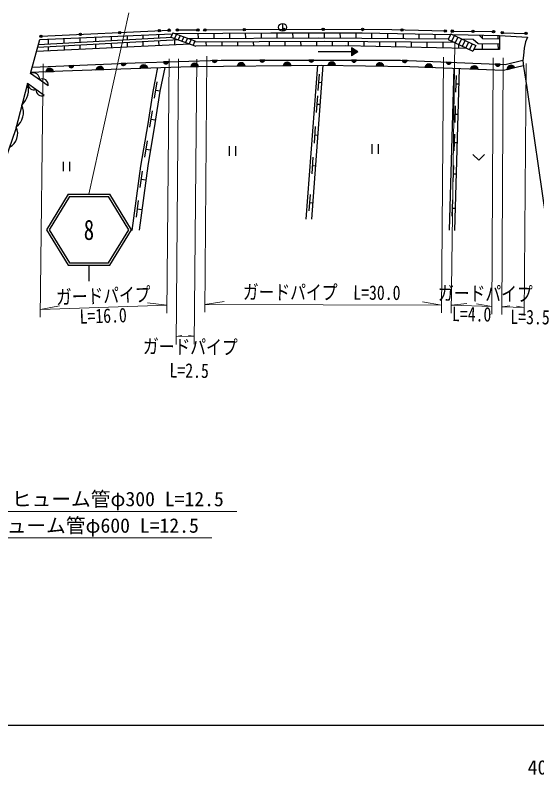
# Model space of a CAD drawing. Units: millimetres at full size, sheet at 1:1000; details may follow other scales. Extents: x 40000 to 680000, y 20000 to 380000.
# Drawn here: x 399770 to 465888, y 198715 to 294972 of the extents above; entities that cross this region are included whole.
import ezdxf
from ezdxf.enums import TextEntityAlignment as Align

# ---------------------------------------------------------------- set-up
doc = ezdxf.new("R2010")
doc.units = ezdxf.units.MM
doc.header["$LTSCALE"] = 1000
doc.linetypes.add('CHAIN', pattern=[18.5, 12, -1.5, 3.5, -1.5])
for name, color, linetype, lineweight in [('M-BGD', 7, 'Continuous', 25), ('M-BMK', 2, 'CHAIN', 13), ('M-STR-HTXT', 7, 'Continuous', 13), ('M-STR-STRC', 7, 'Continuous', 25), ('M-TTL-BAND', 7, 'Continuous', 25)]:
    doc.layers.add(name, color=color, linetype=linetype, lineweight=lineweight)
doc.styles.add('ＭＳ ゴシック', font='')
doc.styles.get('ＭＳ ゴシック').set_extended_font_data('MS Gothic')

msp = doc.modelspace()

# ---------------------------------------------------------------- hatches: boundary and pattern name
at = {"layer": 'M-BGD'}
for points in [[(407886, 292531, -0.41421), (408029, 292688, -0.41421), (408185, 292545, -1)], [(412880, 292769, -0.41421), (413023, 292926, -0.41421), (413180, 292783, -1)], [(417874, 293007, -0.41421), (418017, 293164, -0.41421), (418174, 293021, -1)], [(419137, 293067, -0.41421), (419280, 293224, -0.41421), (419437, 293081, -1)], [(420181, 293102, -0.41421), (420324, 293259, -0.41421), (420481, 293116, -1)], [(422773, 293102, -0.41421), (422915, 293259, -0.41421), (423072, 293116, -1)], [(423660, 293102, -0.41421), (423802, 293259, -0.41421), (423959, 293116, -1)], [(428659, 293152, -0.41421), (428808, 293304, -0.41421), (428959, 293155, -1)], [(433659, 293198, -0.41421), (433810, 293348, -0.41421), (433959, 293197, -1)], [(438659, 293180, -0.41421), (438810, 293329, -0.41421), (438959, 293179, -1)], [(443659, 293162, -0.41421), (443810, 293311, -0.41421), (443959, 293160, -1)], [(448659, 293118, -0.41421), (448813, 293264, -0.41421), (448959, 293110, -1)], [(454141, 292974, -0.41421), (454295, 293120, -0.41421), (454441, 292966, -1)], [(455028, 292948, -0.41421), (455178, 293098, -0.41421), (455328, 292948, -1)], [(457639, 292917, -0.41421), (457789, 293067, -0.41421), (457939, 292917, -1)], [(460250, 292886, -0.41421), (460400, 293036, -0.41421), (460550, 292886, -1)], [(461357, 292741, -0.41421), (461507, 292891, -0.41421), (461657, 292741, -1)], [(464375, 292663, -0.41421), (464525, 292813, -0.41421), (464675, 292663, -1)], [(402892, 292293, -0.41421), (403034, 292450, -0.41421), (403191, 292307, -1)], [(442385, 289834), (443185, 290334), (442385, 290834)], [(413192, 288845), (413817, 288871, -0.84072)], [(418560, 289042), (419186, 289063, -0.84072)], [(422031, 288475, -0.82183), (423022, 288486)], [(424726, 289251), (425351, 289273, -0.84072)], [(427915, 288538, -0.82183), (428906, 288549)], [(430768, 289290), (431393, 289290, -0.84072)], [(433751, 288601, -0.82183), (434742, 288611)], [(436993, 289290), (437619, 289288, -0.84072)], [(439399, 288639, -0.82183), (440389, 288624)], [(442404, 289276), (443030, 289274, -0.84072)], [(445520, 288542, -0.82183), (446511, 288527)], [(448812, 289251), (449437, 289225, -0.84072)], [(451708, 288397, -0.82183), (452698, 288358)], [(454407, 289024), (455032, 288998, -0.84072)], [(460621, 288772), (461246, 288746, -0.84072)], [(403644, 287814, -0.82183), (404634, 287855)], [(406557, 288567), (407182, 288593, -0.84072)], [(410005, 288057, -0.82183), (410995, 288093)], [(415574, 288255, -0.82183), (416564, 288288)], [(457465, 288166, -0.82183), (458455, 288126)], [(462126, 288100, -0.82183), (463091, 288324)]]:
    msp.add_hatch(color=256, dxfattribs=at).paths.add_polyline_path(points)

# ---------------------------------------------------------------- linework, layer by layer
for p, q in [((433665, 293934), (433665, 292934)), ((403041, 292300), (419287, 293074)), ((419732, 292756), (419485, 292206)), ((419732, 292756), (422558, 291726)), ((420331, 293109), (422922, 293109)), ((422939, 292680), (422948, 292035)), ((424939, 292692), (424948, 292046)), ((426939, 292705), (426948, 292058)), ((428939, 292718), (428948, 292069)), ((430939, 292730), (430948, 292081)), ((432939, 292739), (432949, 292092)), ((434940, 292742), (434949, 292103)), ((436940, 292745), (436949, 292115)), ((438940, 292748), (438949, 292116)), ((440940, 292751), (440949, 292098)), ((442940, 292754), (442950, 292080)), ((444941, 292732), (444950, 292062)), ((446942, 292692), (446951, 292044)), ((448942, 292652), (448951, 292026)), ((454990, 292630), (454635, 291907)), ((454990, 292630), (458149, 291122)), ((455178, 292948), (460400, 292886)), ((461507, 292741), (464525, 292663)), ((420519, 291829), (402627, 290864)), ((419670, 292139), (402723, 291211)), ((402915, 291902), (419671, 292621)), ((403948, 291946), (403957, 291279)), ((405947, 292032), (405956, 291388)), ((407946, 292118), (407954, 291497)), ((409945, 292203), (409953, 291607)), ((411944, 292289), (411952, 291716)), ((413943, 292375), (413950, 291826)), ((415942, 292461), (415949, 291935)), ((417941, 292547), (417948, 292044)), ((417953, 291691), (417961, 291108)), ((419485, 292206), (422673, 291044)), ((419951, 291799), (419960, 291206)), ((420203, 292585), (419955, 292034)), ((420674, 292413), (420426, 291863)), ((421145, 292241), (420897, 291691)), ((421616, 292069), (421368, 291519)), ((422087, 291898), (421839, 291347)), ((422558, 291726), (422310, 291176)), ((450943, 292613), (450951, 292008)), ((452944, 292573), (452952, 291990)), ((452944, 292573), (452952, 291990)), ((454635, 291907), (457794, 290399)), ((455441, 292414), (455086, 291691)), ((455202, 292529), (461144, 292411)), ((455893, 292199), (455537, 291476)), ((456344, 291983), (455989, 291261)), ((456795, 291768), (456440, 291045)), ((458946, 292455), (458951, 292073)), ((460947, 292415), (460953, 291975)), ((421960, 291303), (402485, 290351)), ((403962, 290936), (403969, 290424)), ((405961, 291044), (405968, 290522)), ((407959, 291152), (407967, 290619)), ((409958, 291260), (409965, 290717)), ((411957, 291368), (411964, 290815)), ((413955, 291475), (413963, 290912)), ((415954, 291583), (415962, 291010)), ((423955, 291545), (423962, 291047)), ((425955, 291558), (425962, 291052)), ((427955, 291571), (427962, 291057)), ((429955, 291584), (429963, 291061)), ((431955, 291597), (431963, 291066)), ((433955, 291610), (433963, 291071)), ((435955, 291624), (435963, 291076)), ((437955, 291637), (437963, 291081)), ((439956, 291635), (439963, 291086)), ((441956, 291618), (441963, 291083)), ((442385, 290834), (442385, 289834)), ((443185, 290334), (442385, 290834)), ((443956, 291601), (443964, 291042)), ((445957, 291583), (445965, 291000)), ((447957, 291566), (447966, 290958)), ((449958, 291549), (449967, 290916)), ((451958, 291532), (451967, 290875)), ((453959, 291515), (453968, 290833)), ((453959, 291515), (453968, 290833)), ((455962, 291273), (455969, 290791)), ((457246, 291552), (456891, 290830)), ((457698, 291337), (457342, 290614)), ((458149, 291122), (457794, 290399)), ((458961, 291375), (458972, 290619)), ((460962, 291354), (460972, 290619)), ((442385, 290334), (438185, 290334)), ((443185, 290334), (442385, 289834)), ((413817, 288871), (413192, 288845)), ((419186, 289063), (418560, 289042)), ((425351, 289273), (424726, 289251)), ((431393, 289290), (430768, 289290)), ((437619, 289288), (436993, 289290)), ((443030, 289274), (442404, 289276)), ((449437, 289225), (448812, 289251)), ((455032, 288998), (454407, 289024)), ((461246, 288746), (460621, 288772)), ((403644, 287814), (404634, 287855)), ((407182, 288593), (406557, 288567)), ((410005, 288057), (410995, 288093)), ((415574, 288255), (416564, 288288)), ((422031, 288475), (423022, 288486)), ((427915, 288538), (428906, 288549)), ((433751, 288601), (434742, 288611)), ((438082, 288647), (436631, 269135)), ((438764, 288649), (437313, 269137)), ((439399, 288639), (440389, 288624)), ((445520, 288542), (446511, 288527)), ((451708, 288397), (452698, 288358)), ((455378, 288250), (454782, 267718)), ((456051, 288223), (455454, 267691)), ((457465, 288166), (458455, 288126)), ((462126, 288100), (463091, 288324)), ((438299, 287519), (438143, 285424)), ((455651, 287315), (455590, 285216)), ((417713, 286521), (417368, 284450)), ((438221, 286472), (438600, 286443)), ((455621, 286265), (455994, 286254)), ((417541, 285485), (418133, 285387)), ((438093, 284754), (437937, 282660)), ((438015, 283707), (438394, 283679)), ((455540, 283489), (455479, 281390)), ((417130, 282854), (416797, 280781)), ((455510, 282439), (455883, 282429)), ((416963, 281817), (417556, 281722)), ((437804, 280862), (437648, 278768)), ((437726, 279815), (438105, 279787)), ((455435, 279889), (455374, 277790)), ((416497, 279032), (416143, 276962)), ((426893, 278363), (426893, 277163)), ((427693, 278363), (427693, 277163)), ((444969, 278615), (444969, 277415)), ((445769, 278615), (445769, 277415)), ((455405, 278839), (455778, 278828)), ((416320, 277997), (416911, 277895)), ((405854, 276406), (405854, 275206)), ((406654, 276406), (406654, 275206)), ((437514, 276962), (437358, 274868)), ((437436, 275915), (437815, 275887)), ((455321, 275936), (455260, 273837)), ((415867, 275226), (415590, 273144)), ((455290, 274887), (455663, 274876)), ((415728, 274185), (416323, 274106)), ((415368, 271472), (415091, 269390)), ((437164, 272266), (437009, 270172)), ((455194, 271589), (455133, 269490)), ((437086, 271219), (437465, 271190)), ((455164, 270539), (455537, 270529)), ((415229, 270431), (415824, 270352))]:
    msp.add_line(p, q, dxfattribs=at)
for points in [[(419993, 292661), (432164, 292738), (443772, 292755), (454943, 292534)], [(423810, 293109), (433721, 293198), (447522, 293147), (454291, 292970)], [(403959, 286041), (401715, 287572), (402915, 291902)], [(421729, 292028), (438262, 292122), (454668, 291975)], [(456394, 291959), (457835, 291946), (458449, 291380), (461144, 291352)], [(461144, 292411), (461144, 290619), (457902, 290619)], [(458580, 292462), (459012, 292009), (461144, 291972)], [(461144, 292411), (464721, 292199), (464446, 291580), (464305, 290802), (464181, 289879), (464127, 289223), (464188, 288485), (464625, 285803), (467023, 269160)], [(455477, 291502), (438952, 291643), (422472, 291535)], [(457001, 290770), (441638, 291090), (422673, 291044)], [(401937, 288373), (414996, 288920), (425873, 289290), (436836, 289290), (448598, 289259), (461863, 288721), (464130, 289254)], [(401761, 287736), (405825, 287904), (413141, 288171), (422017, 288475), (438572, 288652), (449789, 288475), (461675, 287996), (464180, 288576)], [(417821, 288332), (417200, 285318), (416565, 281201), (415645, 275831), (414562, 267692)], [(418741, 288363), (418120, 285349), (417485, 281232), (416565, 275863), (415482, 267723)], [(403454, 284778), (401337, 286297), (399818, 280444), (398070, 275415), (396510, 270116), (395595, 266355)], [(457771, 277313), (458521, 276613), (459271, 277313)]]:
    msp.add_lwpolyline(points, dxfattribs=at)
for centre, radius in [((433665, 293434), 500), ((408036, 292538), 150), ((413030, 292776), 150), ((418024, 293014), 150), ((419287, 293074), 150), ((420331, 293109), 150), ((422922, 293109), 150), ((423810, 293109), 150), ((428809, 293154), 150), ((433809, 293198), 150), ((438809, 293179), 150), ((443809, 293161), 150), ((448809, 293114), 150), ((454291, 292970), 150), ((455178, 292948), 150), ((457789, 292917), 150), ((460400, 292886), 150), ((461507, 292741), 150), ((464525, 292663), 150), ((403041, 292300), 150)]:
    msp.add_circle(centre, radius, dxfattribs=at)
for centre, radius, start, end in [((413502, 288912), 318, 192.292, 352.50974), ((418871, 289107), 318, 191.83858, 352.05631), ((422528, 288383), 505, 11.78427, 169.44246), ((425036, 289316), 318, 191.83858, 352.05631), ((428411, 288446), 505, 11.78427, 169.44246), ((431080, 289345), 318, 189.89113, 350.10887), ((434248, 288508), 505, 11.78427, 169.44246), ((437306, 289344), 318, 189.74091, 349.95865), ((439892, 288534), 505, 10.26324, 167.92143), ((442717, 289329), 318, 189.74091, 349.95865), ((446014, 288437), 505, 10.26324, 167.92143), ((449126, 289293), 318, 187.56813, 347.78586), ((452199, 288280), 505, 8.8643, 166.52249), ((454722, 289066), 318, 187.56813, 347.78586), ((460936, 288814), 318, 187.56813, 347.78586), ((404143, 287737), 505, 13.53839, 171.19658), ((406867, 288634), 318, 192.292, 352.50974), ((410503, 287977), 505, 13.25956, 170.91775), ((416073, 288174), 505, 13.13216, 170.79036), ((457956, 288048), 505, 8.8643, 166.52249), ((462631, 288117), 505, 24.19791, 181.8561), ((402083, 286907), 760, 352.38255, 118.96872), ((403213, 286152), 754, 351.47937, 119.8719), ((398780, 285513), 2675, 313.84775, 17.04552), ((402161, 286290), 788, 181.41409, 287.27381), ((403195, 285535), 800, 179.8052, 288.88271), ((398473, 282667), 2346, 307.90383, 22.98944), ((398097, 279986), 1998, 298.42593, 24.53602)]:
    msp.add_arc(centre, radius, start, end, dxfattribs=at)
at = {"layer": 'M-BMK'}
msp.add_arc((436581, -500562), 800000, 83.27508, 93.85895, dxfattribs=at)
at = {"layer": 'M-STR-HTXT'}
for p, q in [((414189, 295269), (409119, 272277)), ((455477, 291502), (455043, 257213)), ((424072, 289797), (423815, 257331)), ((403332, 288824), (402955, 256692)), ((419270, 289432), (418991, 257234)), ((420474, 289421), (420160, 253259)), ((422779, 289401), (422466, 253306)), ((454049, 289663), (453799, 257243)), ((460341, 289573), (460184, 257071)), ((461628, 289567), (461471, 257029)), ((464520, 288858), (464267, 256932)), ((402967, 257693), (419000, 258234)), ((402967, 257693), (405381, 258139)), ((419000, 258234), (416561, 258517)), ((423823, 258331), (426248, 258709)), ((423823, 258331), (453807, 258243)), ((453807, 258243), (451383, 258636)), ((455056, 258213), (457007, 258438)), ((455056, 258213), (460189, 258071)), ((460189, 258071), (458254, 258404)), ((461476, 258030), (462452, 258134)), ((461476, 258030), (464275, 257933)), ((464275, 257933), (463308, 258104)), ((420169, 254260), (420896, 254378)), ((420169, 254260), (422475, 254306)), ((422475, 254306), (421743, 254395))]:
    msp.add_line(p, q, dxfattribs=at)
for points in [[(386354, 290924), (394284, 228740), (424684, 228740)], [(387864, 291008), (397447, 232097), (427847, 232097)]]:
    msp.add_lwpolyline(points, dxfattribs=at)
at = {"layer": 'M-STR-STRC'}
for p, q in [((406483, 272277), (403719, 267777)), ((406650, 271977), (404071, 267777)), ((406483, 272277), (411755, 272277)), ((406650, 271977), (411587, 271977)), ((414167, 267777), (411587, 271977)), ((414519, 267777), (411755, 272277)), ((403719, 267777), (406483, 263277)), ((404071, 267777), (406650, 263577)), ((411587, 263577), (414167, 267777)), ((411755, 263277), (414519, 267777)), ((406483, 263277), (411755, 263277)), ((406650, 263577), (411587, 263577)), ((409119, 263277), (409119, 261277))]:
    msp.add_line(p, q, dxfattribs=at)
at = {"layer": 'M-TTL-BAND'}
msp.add_line((40000, 205000), (579000, 205000), dxfattribs=at)

# ---------------------------------------------------------------- texts
at = {"layer": 'M-STR-HTXT', "style": 'ＭＳ ゴシック', "width": 0.8}
for s, rotation, p in [('ガードパイプ\u3000L=30.0', 359.727, (438609, 258384)), ('ガードパイプ', 359.235, (459344, 258232)), ('ガードパイプ', 1.88, (410983, 257955))]:
    msp.add_text(s, height=1833, rotation=rotation, dxfattribs=at).set_placement(p, align=Align.BOTTOM_CENTER)
for s, rotation, p in [('L=4.0', 359.235, (457647, 258008)), ('L=16.0', 1.88, (410890, 257805)), ('L=3.5', 359.235, (465043, 257645)), ('ガードパイプ', 359.235, (421975, 253862)), ('L=2.5', 359.235, (421836, 250866))]:
    msp.add_text(s, height=1833, rotation=rotation, dxfattribs=at).set_placement(p, align=Align.TOP_CENTER)
at = {"layer": 'M-STR-HTXT', "style": 'ＭＳ ゴシック'}
for s, p in [('ヒューム管φ300 L=12.5', (399347, 232197)), ('ヒューム管φ600 L=12.5', (396184, 228840))]:
    msp.add_text(s, height=1833, dxfattribs=at).set_placement(p, align=Align.BOTTOM_LEFT)
at = {"layer": 'M-STR-STRC', "style": 'ＭＳ ゴシック', "width": 0.75}
msp.add_text('8', height=2566, dxfattribs=at).set_placement((409119, 267777), align=Align.MIDDLE_CENTER)
at = {"layer": 'M-TTL-BAND', "style": 'ＭＳ ゴシック'}
msp.add_text('400.0', height=1833, dxfattribs=at).set_placement((467844, 198195), align=Align.BOTTOM_CENTER)

doc.saveas('drawing.dxf')
